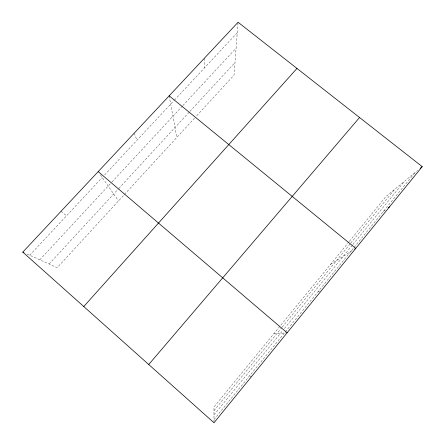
<?xml version="1.0" encoding="UTF-8"?>
<svg xmlns="http://www.w3.org/2000/svg" width="445" height="445" viewBox="0 0 445 445"><rect width="100%" height="100%" fill="white"/><g stroke="black" fill="none" stroke-linecap="round" stroke-linejoin="round"><path stroke-width="0.33" stroke-dasharray="2.23 1.67" d="M238.031 22.906L234.037 75.127L196.445 116.056M213.978 410.657L281.702 327.709M282.136 327.175L350.326 243.654M350.76 243.126L394.615 189.409M213.984 414.912L282.681 330.646M284.427 328.505L352.457 245.05M352.896 244.516L404.405 181.326M213.989 419.552L284.427 333.01M285.301 331.937L353.736 247.848M354.17 247.314L414.985 172.599M348.941 241.858L213.973 406.953L213.995 422.11M349.381 241.323L386.026 196.495L417.56 170.468M194.576 118.092L57.205 267.684L26.567 253.822M49.084 264.013L118.398 188.886M118.865 188.38L189.498 111.817M189.965 111.311L235.005 62.5M39.789 259.808L111.478 182.522M111.945 182.016L182.35 106.11M182.817 105.604L236.1 48.16M29.709 255.246L102.25 177.483M104.597 174.968L173.978 100.598M174.446 100.092L237.28 32.741M383.317 211.503L385.898 209.567M330.485 264.441L352.384 250.513M318.058 291.686L319.738 290.93M273.736 333.85L286.447 332.849M61.065 211.253L66.516 215.792M249.756 375.608L251.147 377.049M100.403 174.818L118.504 200.934M134.206 133.161L136.965 140.275M169.167 95.831L176.832 137.422M204.138 58.495L204.466 67.918"/><path stroke-width="0.67" d="M422.205 166.636L213.995 422.75L22.795 252.12L238.081 22.25L422.205 166.636L420.141 168.338M148.741 364.516L359.554 117.502M83.766 306.533L296.976 68.435M388.474 207.637L389.503 206.864M354.637 249.083L355.761 248.366L169.167 95.831M22.795 252.12L24.052 252.688M98.189 171.614L287.125 332.793"/></g></svg>
